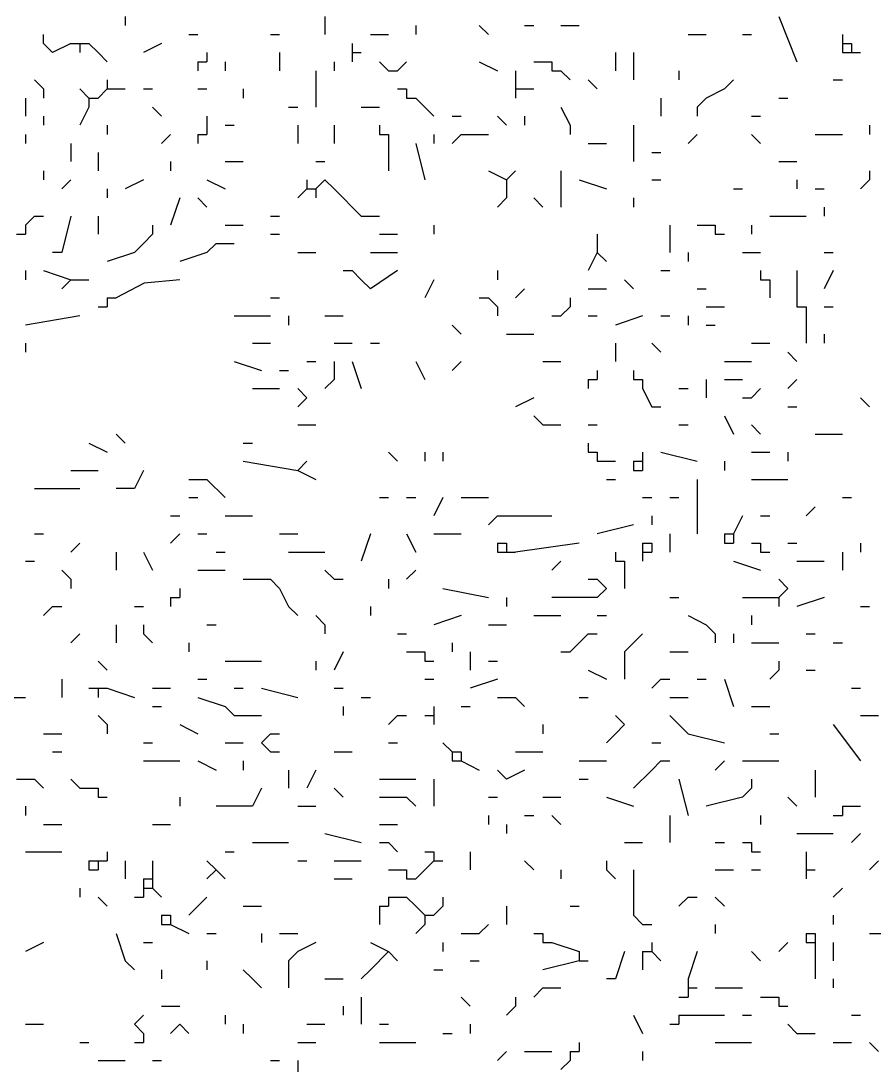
# Model space of a CAD drawing. Header units: inches. Extents: x 0 to 7.16, y 0 to 9.76.
# Drawn here: x 0.755 to 1.695, y 3.475 to 4.625 of the extents above; entities that cross this region are included whole.
import ezdxf

# ---------------------------------------------------------------- set-up
doc = ezdxf.new("R2010")
doc.units = ezdxf.units.IN
doc.header["$MEASUREMENT"] = 0

# ---------------------------------------------------------------- blocks, each defined once
blk = doc.blocks.new('drevoo')
at = {"linetype": 'Continuous'}
for points in [[(182.0202, -562.9801), (182.0202, -562.9901)], [(182.2402, -562.9801), (182.2402, -562.9901)], [(182.7402, -562.9801), (182.7602, -563.0301)], [(182.2402, -562.9901), (182.2402, -563.0001)], [(182.3402, -562.9901), (182.3402, -563.0001)], [(182.4102, -562.9901), (182.4202, -563.0001)], [(182.4602, -562.9901), (182.4702, -562.9901)], [(182.5002, -562.9901), (182.5202, -562.9901)], [(181.9602, -563.0101), (181.9402, -563.0201), (181.9302, -563.0101), (181.9302, -563.0001)], [(182.0902, -563.0001), (182.1002, -563.0001)], [(182.1802, -563.0001), (182.1902, -563.0001)], [(182.2902, -563.0001), (182.3102, -563.0001)], [(182.6402, -563.0001), (182.6602, -563.0001)], [(182.7002, -563.0001), (182.7102, -563.0001)], [(182.8102, -563.0001), (182.8102, -563.0101)], [(181.9602, -563.0101), (181.9702, -563.0101)], [(181.9702, -563.0101), (181.9702, -563.0201)], [(181.9702, -563.0101), (181.9802, -563.0101)], [(181.9802, -563.0101), (181.9902, -563.0201)], [(182.0602, -563.0101), (182.0402, -563.0201)], [(182.2702, -563.0101), (182.2702, -563.0201)], [(182.8102, -563.0101), (182.8102, -563.0201)], [(182.8102, -563.0101), (182.8202, -563.0101)], [(182.8202, -563.0101), (182.8202, -563.0201)], [(181.9902, -563.0201), (182.0002, -563.0301)], [(182.1102, -563.0201), (182.1102, -563.0301)], [(182.1902, -563.0201), (182.1902, -563.0401)], [(182.2702, -563.0201), (182.2702, -563.0301)], [(182.2702, -563.0201), (182.2802, -563.0201)], [(182.5602, -563.0201), (182.5602, -563.0401)], [(182.5802, -563.0201), (182.5802, -563.0501)], [(182.8102, -563.0201), (182.8202, -563.0201)], [(182.8202, -563.0201), (182.8302, -563.0201)], [(182.1002, -563.0301), (182.1002, -563.0401)], [(182.1002, -563.0301), (182.1102, -563.0301)], [(182.1302, -563.0301), (182.1302, -563.0401)], [(182.2502, -563.0301), (182.2502, -563.0401)], [(182.3002, -563.0301), (182.3102, -563.0401)], [(182.3302, -563.0301), (182.3202, -563.0401)], [(182.4102, -563.0301), (182.4302, -563.0401)], [(182.4702, -563.0301), (182.4802, -563.0301)], [(182.4802, -563.0301), (182.4902, -563.0301)], [(182.4902, -563.0301), (182.4902, -563.0401)], [(181.9202, -563.0501), (181.9302, -563.0601)], [(182.0002, -563.0501), (182.0002, -563.0601)], [(182.2302, -563.0401), (182.2302, -563.0801)], [(182.3102, -563.0401), (182.3202, -563.0401)], [(182.4502, -563.0401), (182.4502, -563.0501)], [(182.4502, -563.0501), (182.4502, -563.0601)], [(182.4902, -563.0401), (182.5002, -563.0401)], [(182.5002, -563.0401), (182.5102, -563.0501)], [(182.5302, -563.0501), (182.5402, -563.0601)], [(182.6302, -563.0401), (182.6302, -563.0501)], [(182.6902, -563.0501), (182.6802, -563.0601)], [(182.8002, -563.0501), (182.8102, -563.0501)], [(181.9302, -563.0601), (181.9302, -563.0701)], [(181.9702, -563.0601), (181.9802, -563.0701)], [(182.0002, -563.0601), (181.9902, -563.0701)], [(182.0002, -563.0601), (182.0102, -563.0601)], [(182.0102, -563.0601), (182.0202, -563.0601)], [(182.0402, -563.0601), (182.0502, -563.0601)], [(182.1002, -563.0601), (182.1102, -563.0601)], [(182.1502, -563.0601), (182.1502, -563.0701)], [(182.3202, -563.0601), (182.3302, -563.0601)], [(182.3302, -563.0601), (182.3302, -563.0701)], [(182.4502, -563.0601), (182.4502, -563.0701)], [(182.4502, -563.0601), (182.4602, -563.0601)], [(182.4602, -563.0601), (182.4702, -563.0601)], [(182.6802, -563.0601), (182.6602, -563.0701)], [(181.9102, -563.0701), (181.9102, -563.0901)], [(181.9802, -563.0701), (181.9802, -563.0801)], [(181.9802, -563.0701), (181.9902, -563.0701)], [(182.3302, -563.0701), (182.3402, -563.0701)], [(182.3402, -563.0701), (182.3502, -563.0801)], [(182.6102, -563.0701), (182.6102, -563.0901)], [(182.6602, -563.0701), (182.6502, -563.0801)], [(182.7402, -563.0701), (182.7502, -563.0701)], [(181.9802, -563.0801), (181.9702, -563.1001)], [(182.0502, -563.0801), (182.0602, -563.0901)], [(182.2002, -563.0801), (182.2102, -563.0801)], [(182.2802, -563.0801), (182.3002, -563.0801)], [(182.3502, -563.0801), (182.3602, -563.0901)], [(182.5002, -563.0801), (182.5102, -563.1001)], [(182.6502, -563.0801), (182.6502, -563.0901)], [(181.9302, -563.0901), (181.9302, -563.1001)], [(182.1102, -563.0901), (182.1102, -563.1001)], [(182.3802, -563.0901), (182.3902, -563.0901)], [(182.4302, -563.0901), (182.4402, -563.1001)], [(182.4602, -563.0901), (182.4602, -563.1001)], [(182.7102, -563.0901), (182.7202, -563.0901)], [(182.0002, -563.1001), (182.0002, -563.1101)], [(182.1102, -563.1001), (182.1102, -563.1101)], [(182.1302, -563.1001), (182.1402, -563.1001)], [(182.2102, -563.1001), (182.2102, -563.1201)], [(182.2502, -563.1001), (182.2502, -563.1201)], [(182.3002, -563.1001), (182.3002, -563.1101)], [(182.5102, -563.1001), (182.5102, -563.1101)], [(182.5802, -563.1001), (182.5802, -563.1401)], [(182.8402, -563.1001), (182.8402, -563.1101)], [(181.9102, -563.1101), (181.9102, -563.1201)], [(181.9602, -563.1201), (181.9602, -563.1401)], [(182.0702, -563.1101), (182.0602, -563.1201)], [(182.1002, -563.1101), (182.1002, -563.1201)], [(182.1002, -563.1101), (182.1102, -563.1101)], [(182.3002, -563.1101), (182.3102, -563.1101)], [(182.3102, -563.1101), (182.3102, -563.1201)], [(182.3102, -563.1201), (182.3102, -563.1501)], [(182.3402, -563.1201), (182.3502, -563.1601)], [(182.3602, -563.1101), (182.3602, -563.1201)], [(182.3902, -563.1101), (182.3802, -563.1201)], [(182.3902, -563.1101), (182.4202, -563.1101)], [(182.5302, -563.1201), (182.5502, -563.1201)], [(182.6502, -563.1101), (182.6402, -563.1201)], [(182.7102, -563.1101), (182.7202, -563.1201)], [(182.7802, -563.1101), (182.8102, -563.1101)], [(181.9902, -563.1301), (181.9902, -563.1501)], [(182.6002, -563.1301), (182.6102, -563.1301)], [(182.0702, -563.1401), (182.0702, -563.1501)], [(182.1302, -563.1401), (182.1502, -563.1401)], [(182.2302, -563.1401), (182.2402, -563.1401)], [(182.7402, -563.1401), (182.7602, -563.1401)], [(181.9302, -563.1501), (181.9302, -563.1601)], [(182.4202, -563.1501), (182.4402, -563.1601)], [(182.4502, -563.1501), (182.4402, -563.1601)], [(182.5002, -563.1501), (182.5002, -563.1901)], [(182.8402, -563.1501), (182.8402, -563.1601)], [(181.9602, -563.1601), (181.9502, -563.1701)], [(182.0402, -563.1601), (182.0202, -563.1701)], [(182.1102, -563.1601), (182.1302, -563.1701)], [(182.2202, -563.1601), (182.2202, -563.1701)], [(182.2302, -563.1701), (182.2402, -563.1601), (182.2502, -563.1701)], [(182.4402, -563.1601), (182.4402, -563.1801)], [(182.5202, -563.1601), (182.5502, -563.1701)], [(182.6002, -563.1601), (182.6102, -563.1601)], [(182.7602, -563.1601), (182.7602, -563.1701)], [(182.8402, -563.1601), (182.8302, -563.1701)], [(182.0002, -563.1701), (182.0002, -563.1801)], [(182.2202, -563.1701), (182.2102, -563.1801)], [(182.2202, -563.1701), (182.2302, -563.1701)], [(182.2302, -563.1701), (182.2302, -563.1801)], [(182.2502, -563.1701), (182.2602, -563.1801)], [(182.6902, -563.1701), (182.7002, -563.1701)], [(182.7802, -563.1701), (182.7902, -563.1701)], [(182.0802, -563.1801), (182.0702, -563.2101)], [(182.1002, -563.1801), (182.1102, -563.1901)], [(182.2602, -563.1801), (182.2702, -563.1901)], [(182.4402, -563.1801), (182.4302, -563.1901)], [(182.4702, -563.1801), (182.4802, -563.1901)], [(182.5802, -563.1801), (182.5802, -563.1901)], [(181.9202, -563.2001), (181.9102, -563.2101)], [(181.9202, -563.2001), (181.9302, -563.2001)], [(181.9602, -563.2001), (181.9502, -563.2401), (181.9402, -563.2401)], [(181.9902, -563.2001), (181.9902, -563.2201)], [(182.1802, -563.2001), (182.1902, -563.2001)], [(182.2702, -563.1901), (182.2802, -563.2001)], [(182.2802, -563.2001), (182.3002, -563.2001)], [(182.7302, -563.2001), (182.7702, -563.2001)], [(182.7902, -563.1901), (182.7902, -563.2001)], [(181.9102, -563.2101), (181.9102, -563.2201)], [(182.0502, -563.2101), (182.0502, -563.2201)], [(182.1302, -563.2101), (182.1502, -563.2101)], [(182.3602, -563.2101), (182.3602, -563.2201)], [(182.6202, -563.2101), (182.6202, -563.2401)], [(182.6502, -563.2101), (182.6602, -563.2101)], [(182.6602, -563.2101), (182.6702, -563.2101)], [(182.6702, -563.2101), (182.6702, -563.2201)], [(182.7102, -563.2101), (182.7102, -563.2201)], [(181.9002, -563.2201), (181.9102, -563.2201)], [(182.0502, -563.2201), (182.0402, -563.2301)], [(182.1802, -563.2201), (182.1902, -563.2201)], [(182.3002, -563.2201), (182.3202, -563.2201)], [(182.5402, -563.2201), (182.5402, -563.2401)], [(182.6702, -563.2201), (182.6802, -563.2201)], [(182.0402, -563.2301), (182.0302, -563.2401)], [(182.1202, -563.2301), (182.1102, -563.2401)], [(182.1202, -563.2301), (182.1402, -563.2301)], [(182.0302, -563.2401), (182.0002, -563.2501)], [(182.1102, -563.2401), (182.0802, -563.2501)], [(182.2102, -563.2401), (182.2302, -563.2401)], [(182.2902, -563.2401), (182.3202, -563.2401)], [(182.5402, -563.2401), (182.5302, -563.2601)], [(182.5402, -563.2401), (182.5502, -563.2501)], [(182.6402, -563.2401), (182.6402, -563.2501)], [(182.7002, -563.2401), (182.7202, -563.2401)], [(182.7902, -563.2401), (182.8002, -563.2401)], [(181.9102, -563.2601), (181.9102, -563.2701)], [(181.9302, -563.2601), (181.9602, -563.2701)], [(182.2602, -563.2601), (182.2702, -563.2601)], [(182.2702, -563.2601), (182.2802, -563.2701)], [(182.3202, -563.2601), (182.2902, -563.2801), (182.2802, -563.2701)], [(182.4302, -563.2601), (182.4302, -563.2701)], [(182.6102, -563.2601), (182.6202, -563.2601)], [(182.7202, -563.2601), (182.7202, -563.2701)], [(182.7602, -563.2601), (182.7602, -563.2901)], [(182.8002, -563.2601), (182.7902, -563.2801)], [(181.9602, -563.2701), (181.9502, -563.2801)], [(181.9602, -563.2701), (181.9802, -563.2701)], [(182.0802, -563.2701), (182.041, -563.274), (182.0102, -563.2901)], [(182.3602, -563.2701), (182.3502, -563.2901)], [(182.4602, -563.2801), (182.4502, -563.2901)], [(182.5302, -563.2801), (182.5502, -563.2801)], [(182.5702, -563.2701), (182.5802, -563.2801)], [(182.6502, -563.2801), (182.6602, -563.2801)], [(182.7202, -563.2701), (182.7302, -563.2701)], [(182.7302, -563.2701), (182.7302, -563.2801)], [(182.7302, -563.2801), (182.7302, -563.2901)], [(182.0002, -563.2901), (182.0002, -563.3001)], [(182.0002, -563.2901), (182.0102, -563.2901)], [(182.1802, -563.2901), (182.1902, -563.2901)], [(182.4102, -563.2901), (182.4202, -563.2901)], [(182.4202, -563.2901), (182.4302, -563.3001)], [(182.5102, -563.2901), (182.5102, -563.3001)], [(182.7602, -563.2901), (182.7602, -563.3001)], [(181.9902, -563.3001), (182.0002, -563.3001)], [(182.4302, -563.3001), (182.4302, -563.3101)], [(182.5102, -563.3001), (182.5002, -563.3101)], [(182.6602, -563.3001), (182.6802, -563.3001)], [(182.7602, -563.3001), (182.7702, -563.3001)], [(182.7702, -563.3001), (182.7702, -563.3101)], [(182.7902, -563.3001), (182.8002, -563.3001)], [(181.9702, -563.3101), (181.9102, -563.3201)], [(182.1402, -563.3101), (182.1802, -563.3101)], [(182.2002, -563.3101), (182.2002, -563.3201)], [(182.2402, -563.3101), (182.2602, -563.3101)], [(182.4902, -563.3101), (182.5002, -563.3101)], [(182.5302, -563.3101), (182.5402, -563.3101)], [(182.5902, -563.3101), (182.5602, -563.3201)], [(182.6102, -563.3101), (182.6202, -563.3101)], [(182.6402, -563.3101), (182.6402, -563.3201)], [(182.7702, -563.3101), (182.7702, -563.3401)], [(182.3802, -563.3201), (182.3902, -563.3301)], [(182.6602, -563.3201), (182.6702, -563.3201)], [(182.4402, -563.3301), (182.4702, -563.3301)], [(182.7902, -563.3301), (182.7902, -563.3401)], [(181.9102, -563.3401), (181.9102, -563.3501)], [(182.1602, -563.3401), (182.1802, -563.3401)], [(182.2502, -563.3401), (182.2702, -563.3401)], [(182.2902, -563.3401), (182.3002, -563.3401)], [(182.5602, -563.3401), (182.5602, -563.3601)], [(182.6002, -563.3401), (182.6102, -563.3501)], [(182.7102, -563.3401), (182.7302, -563.3401)], [(182.7502, -563.3501), (182.7602, -563.3601)], [(182.1402, -563.3601), (182.1702, -563.3701)], [(182.2202, -563.3601), (182.2302, -563.3601)], [(182.2502, -563.3601), (182.2502, -563.3801)], [(182.2702, -563.3601), (182.2802, -563.3901)], [(182.3402, -563.3601), (182.3502, -563.3801)], [(182.3902, -563.3601), (182.3802, -563.3701)], [(182.4802, -563.3601), (182.5002, -563.3601)], [(182.6802, -563.3601), (182.7102, -563.3601)], [(182.1902, -563.3701), (182.2002, -563.3701)], [(182.5402, -563.3701), (182.5402, -563.3801)], [(182.5802, -563.3701), (182.5802, -563.3801)], [(182.2502, -563.3801), (182.2402, -563.3901)], [(182.5302, -563.3801), (182.5302, -563.3901)], [(182.5302, -563.3801), (182.5402, -563.3801)], [(182.5802, -563.3801), (182.5902, -563.3801)], [(182.5902, -563.3801), (182.5902, -563.3901)], [(182.6602, -563.3801), (182.6602, -563.4001)], [(182.6802, -563.3801), (182.7002, -563.3801)], [(182.7602, -563.3801), (182.7502, -563.3901)], [(182.1602, -563.3901), (182.1902, -563.3901)], [(182.2102, -563.3901), (182.2202, -563.4001), (182.2102, -563.4101)], [(182.5902, -563.3901), (182.6002, -563.4101), (182.6102, -563.4101)], [(182.6302, -563.3901), (182.6402, -563.3901)], [(182.7202, -563.3901), (182.7102, -563.4001)], [(182.4702, -563.4001), (182.4502, -563.4101)], [(182.7002, -563.4001), (182.7102, -563.4001)], [(182.8302, -563.4001), (182.8402, -563.4101)], [(182.7502, -563.4101), (182.7602, -563.4101)], [(182.2102, -563.4301), (182.2302, -563.4301)], [(182.4702, -563.4201), (182.4802, -563.4301)], [(182.4802, -563.4301), (182.5002, -563.4301)], [(182.5302, -563.4301), (182.5402, -563.4301)], [(182.6302, -563.4301), (182.6402, -563.4301)], [(182.6802, -563.4201), (182.6902, -563.4401)], [(182.7102, -563.4301), (182.7202, -563.4401)], [(182.0102, -563.4401), (182.0202, -563.4501)], [(182.7802, -563.4401), (182.8102, -563.4401)], [(181.9802, -563.4501), (182.0002, -563.4601)], [(182.1502, -563.4501), (182.1602, -563.4501)], [(182.5302, -563.4501), (182.5302, -563.4601)], [(182.3102, -563.4601), (182.3202, -563.4701)], [(182.3502, -563.4601), (182.3502, -563.4701)], [(182.3702, -563.4601), (182.3702, -563.4701)], [(182.5302, -563.4601), (182.5402, -563.4601)], [(182.5402, -563.4601), (182.5402, -563.4701)], [(182.5902, -563.4601), (182.5902, -563.4701)], [(182.6102, -563.4601), (182.6502, -563.4701)], [(182.7102, -563.4601), (182.7302, -563.4601)], [(182.7502, -563.4601), (182.7502, -563.4701)], [(182.1502, -563.4701), (182.2102, -563.4801)], [(182.2202, -563.4701), (182.2102, -563.4801)], [(182.5402, -563.4701), (182.5502, -563.4701)], [(182.5502, -563.4701), (182.5602, -563.4701)], [(182.5802, -563.4701), (182.5802, -563.4801)], [(182.5802, -563.4701), (182.5902, -563.4701)], [(182.5902, -563.4701), (182.5902, -563.4801)], [(182.6802, -563.4701), (182.6802, -563.4801)], [(181.9602, -563.4801), (181.9902, -563.4801)], [(182.0402, -563.4801), (182.0302, -563.5001), (182.0102, -563.5001)], [(182.2102, -563.4801), (182.2302, -563.4901)], [(182.5802, -563.4801), (182.5902, -563.4801)], [(182.0902, -563.4901), (182.1102, -563.4901), (182.1302, -563.5101)], [(182.5502, -563.4901), (182.5602, -563.4901)], [(182.6502, -563.4901), (182.6502, -563.5501)], [(182.7102, -563.4901), (182.7502, -563.4901)], [(181.9202, -563.5001), (181.9702, -563.5001)], [(182.0902, -563.5101), (182.1002, -563.5101)], [(182.3002, -563.5101), (182.3102, -563.5101)], [(182.3302, -563.5101), (182.3402, -563.5101)], [(182.3702, -563.5101), (182.3602, -563.5301)], [(182.3902, -563.5101), (182.4202, -563.5101)], [(182.5902, -563.5101), (182.6002, -563.5101)], [(182.6202, -563.5101), (182.6302, -563.5101)], [(182.8102, -563.5101), (182.8202, -563.5101)], [(182.7802, -563.5201), (182.7702, -563.5301)], [(182.0702, -563.5301), (182.0802, -563.5301)], [(182.1302, -563.5301), (182.1602, -563.5301)], [(182.4302, -563.5301), (182.4202, -563.5401)], [(182.4302, -563.5301), (182.4902, -563.5301)], [(182.6002, -563.5301), (182.6002, -563.5401)], [(182.7002, -563.5301), (182.6902, -563.5501)], [(182.7202, -563.5301), (182.7302, -563.5301)], [(182.5802, -563.5401), (182.5402, -563.5501)], [(181.9202, -563.5501), (181.9302, -563.5501)], [(182.0802, -563.5501), (182.0702, -563.5601)], [(182.1002, -563.5501), (182.1102, -563.5501)], [(182.1902, -563.5501), (182.2102, -563.5501)], [(182.2902, -563.5501), (182.2802, -563.5801)], [(182.3302, -563.5501), (182.3402, -563.5701)], [(182.3602, -563.5501), (182.3902, -563.5501)], [(182.6202, -563.5501), (182.6202, -563.5701)], [(182.6802, -563.5501), (182.6802, -563.5601)], [(182.6802, -563.5501), (182.6902, -563.5501)], [(182.6902, -563.5501), (182.6902, -563.5601)], [(181.9702, -563.5601), (181.9602, -563.5701)], [(182.4302, -563.5601), (182.4302, -563.5701)], [(182.4302, -563.5601), (182.4402, -563.5601)], [(182.4402, -563.5601), (182.4402, -563.5701)], [(182.5202, -563.5601), (182.4502, -563.5701)], [(182.5902, -563.5601), (182.5902, -563.5701)], [(182.5902, -563.5601), (182.6002, -563.5601)], [(182.6002, -563.5601), (182.6002, -563.5701)], [(182.6802, -563.5601), (182.6902, -563.5601)], [(182.7102, -563.5601), (182.7202, -563.5601)], [(182.7202, -563.5601), (182.7202, -563.5701)], [(182.7502, -563.5601), (182.7602, -563.5601)], [(182.8302, -563.5601), (182.8302, -563.5701)], [(181.9102, -563.5801), (181.9202, -563.5801)], [(182.0102, -563.5701), (182.0102, -563.5901)], [(182.0402, -563.5701), (182.0502, -563.5901)], [(182.1202, -563.5701), (182.1302, -563.5701)], [(182.2002, -563.5701), (182.2402, -563.5701)], [(182.4302, -563.5701), (182.4402, -563.5701)], [(182.4402, -563.5701), (182.4502, -563.5701)], [(182.5002, -563.5801), (182.4902, -563.5901)], [(182.5602, -563.5701), (182.5602, -563.5801)], [(182.5602, -563.5801), (182.5702, -563.5801)], [(182.5702, -563.5801), (182.5702, -563.5901)], [(182.5902, -563.5701), (182.5902, -563.5801)], [(182.5902, -563.5701), (182.6002, -563.5701)], [(182.6902, -563.5801), (182.7202, -563.5901)], [(182.7202, -563.5701), (182.7302, -563.5701)], [(182.7602, -563.5801), (182.7902, -563.5801)], [(182.8102, -563.5701), (182.8102, -563.5901)], [(181.9502, -563.5901), (181.9602, -563.6001)], [(182.1002, -563.5901), (182.1302, -563.5901)], [(182.2402, -563.5901), (182.2502, -563.6001)], [(182.3402, -563.5901), (182.3302, -563.6001)], [(182.5702, -563.5901), (182.5702, -563.6101)], [(181.9602, -563.6001), (181.9602, -563.6101)], [(182.1502, -563.6001), (182.1802, -563.6001)], [(182.1802, -563.6001), (182.1902, -563.6101)], [(182.2502, -563.6001), (182.2602, -563.6001)], [(182.3102, -563.6001), (182.3102, -563.6101)], [(182.5302, -563.6001), (182.5402, -563.6001)], [(182.5402, -563.6001), (182.5502, -563.6101)], [(182.7402, -563.6001), (182.7502, -563.6101), (182.7402, -563.6201)], [(182.0802, -563.6101), (182.0802, -563.6201)], [(182.1902, -563.6101), (182.2002, -563.6301)], [(182.3702, -563.6101), (182.4202, -563.6201)], [(182.5502, -563.6101), (182.5402, -563.6201), (182.4902, -563.6201)], [(182.0702, -563.6201), (182.0702, -563.6301)], [(182.0702, -563.6201), (182.0802, -563.6201)], [(182.4402, -563.6201), (182.4402, -563.6301)], [(182.6202, -563.6201), (182.6302, -563.6201)], [(182.7002, -563.6201), (182.7302, -563.6201)], [(182.7302, -563.6201), (182.7402, -563.6201)], [(182.7402, -563.6201), (182.7402, -563.6301)], [(182.7902, -563.6201), (182.7602, -563.6301)], [(181.9402, -563.6301), (181.9302, -563.6401)], [(181.9402, -563.6301), (181.9502, -563.6301)], [(182.0302, -563.6301), (182.0402, -563.6301)], [(182.2002, -563.6301), (182.2102, -563.6401)], [(182.2902, -563.6301), (182.2902, -563.6401)], [(182.8302, -563.6301), (182.8402, -563.6301)], [(182.2302, -563.6401), (182.2402, -563.6501)], [(182.3902, -563.6401), (182.3602, -563.6501)], [(182.4702, -563.6401), (182.5002, -563.6401)], [(182.5402, -563.6401), (182.5502, -563.6401)], [(182.6402, -563.6401), (182.6602, -563.6501)], [(182.7102, -563.6401), (182.7102, -563.6501)], [(181.9702, -563.6601), (181.9602, -563.6701)], [(182.0102, -563.6501), (182.0102, -563.6701)], [(182.0402, -563.6501), (182.0402, -563.6601)], [(182.0402, -563.6601), (182.0502, -563.6701)], [(182.1102, -563.6501), (182.1202, -563.6501)], [(182.2402, -563.6501), (182.2402, -563.6601)], [(182.3202, -563.6601), (182.3302, -563.6601)], [(182.4202, -563.6501), (182.4402, -563.6501)], [(182.5302, -563.6601), (182.5202, -563.6701)], [(182.5302, -563.6601), (182.5402, -563.6601)], [(182.5902, -563.6601), (182.5702, -563.6801), (182.5702, -563.7101)], [(182.6602, -563.6501), (182.6702, -563.6601)], [(182.6702, -563.6601), (182.6702, -563.6701)], [(182.6902, -563.6601), (182.6902, -563.6701)], [(182.7702, -563.6601), (182.7802, -563.6601)], [(182.0902, -563.6701), (182.0902, -563.6801)], [(182.3802, -563.6701), (182.3802, -563.6801)], [(182.5202, -563.6701), (182.5102, -563.6801)], [(182.7102, -563.6701), (182.7402, -563.6701)], [(182.8002, -563.6701), (182.8102, -563.6701)], [(182.2602, -563.6801), (182.2502, -563.7001)], [(182.3302, -563.6801), (182.3402, -563.6801)], [(182.3402, -563.6801), (182.3502, -563.6801)], [(182.3502, -563.6801), (182.3502, -563.6901)], [(182.4002, -563.6801), (182.4002, -563.7001)], [(182.5002, -563.6801), (182.5102, -563.6801)], [(182.6202, -563.6801), (182.6402, -563.6801)], [(181.9902, -563.6901), (182.0002, -563.7001)], [(182.1302, -563.6901), (182.1702, -563.6901)], [(182.2302, -563.6901), (182.2302, -563.7001)], [(182.3502, -563.6901), (182.3602, -563.6901)], [(182.4202, -563.6901), (182.4302, -563.6901)], [(182.7402, -563.6901), (182.7402, -563.7001)], [(182.5302, -563.7001), (182.5502, -563.7101)], [(182.7402, -563.7001), (182.7302, -563.7101)], [(182.7702, -563.7001), (182.7802, -563.7001)], [(181.9502, -563.7101), (181.9502, -563.7301)], [(182.1002, -563.7101), (182.1102, -563.7101)], [(182.3502, -563.7101), (182.3602, -563.7101)], [(182.4302, -563.7101), (182.4002, -563.7201)], [(182.6102, -563.7101), (182.6002, -563.7201)], [(182.6102, -563.7101), (182.6202, -563.7101)], [(182.6502, -563.7101), (182.6602, -563.7101)], [(182.6802, -563.7101), (182.6902, -563.7401)], [(181.9802, -563.7201), (181.9902, -563.7201)], [(181.9902, -563.7201), (181.9902, -563.7301)], [(181.9902, -563.7201), (182.0002, -563.7201)], [(182.0002, -563.7201), (182.0302, -563.7301)], [(182.0502, -563.7201), (182.0702, -563.7201)], [(182.1402, -563.7201), (182.1502, -563.7201)], [(182.1702, -563.7201), (182.2102, -563.7301)], [(182.2502, -563.7201), (182.2602, -563.7201)], [(182.8202, -563.7201), (182.8302, -563.7201)], [(181.8502, -563.7301), (181.9102, -563.7301)], [(182.0502, -563.7401), (182.0602, -563.7401)], [(182.1002, -563.7301), (182.1302, -563.7401)], [(182.1302, -563.7401), (182.1402, -563.7501)], [(182.2602, -563.7401), (182.2602, -563.7501)], [(182.2802, -563.7301), (182.2902, -563.7301)], [(182.3602, -563.7401), (182.3602, -563.7501)], [(182.3902, -563.7401), (182.4002, -563.7401)], [(182.4302, -563.7301), (182.4502, -563.7301)], [(182.4502, -563.7301), (182.4602, -563.7401)], [(182.5202, -563.7301), (182.5302, -563.7301)], [(182.6202, -563.7301), (182.6402, -563.7301)], [(182.7102, -563.7401), (182.7302, -563.7401)], [(181.9902, -563.7501), (182.0002, -563.7601)], [(182.1402, -563.7501), (182.1702, -563.7501)], [(182.3202, -563.7501), (182.3102, -563.7601)], [(182.3202, -563.7501), (182.3302, -563.7501)], [(182.3502, -563.7501), (182.3602, -563.7501)], [(182.3602, -563.7501), (182.3602, -563.7601)], [(182.5602, -563.7501), (182.5702, -563.7601)], [(182.6202, -563.7501), (182.6302, -563.7601)], [(182.8302, -563.7501), (182.8502, -563.7501)], [(182.0002, -563.7601), (182.0002, -563.7701)], [(182.0802, -563.7601), (182.1002, -563.7701)], [(182.4802, -563.7601), (182.4802, -563.7701)], [(182.5702, -563.7601), (182.5602, -563.7701)], [(182.6302, -563.7601), (182.6402, -563.7701)], [(182.8002, -563.7601), (182.8302, -563.8001)], [(181.9302, -563.7701), (181.9502, -563.7701)], [(182.1802, -563.7701), (182.1702, -563.7801)], [(182.1802, -563.7701), (182.1902, -563.7701)], [(182.5602, -563.7701), (182.5502, -563.7801)], [(182.6402, -563.7701), (182.6802, -563.7801)], [(182.7302, -563.7701), (182.7402, -563.7701)], [(182.0402, -563.7801), (182.0502, -563.7801)], [(182.1302, -563.7801), (182.1502, -563.7801)], [(182.1702, -563.7801), (182.1802, -563.7901)], [(182.3102, -563.7801), (182.3202, -563.7801)], [(182.3702, -563.7801), (182.3802, -563.7901)], [(182.6002, -563.7801), (182.6102, -563.7801)], [(181.9402, -563.7901), (181.9502, -563.7901)], [(182.1802, -563.7901), (182.1902, -563.7901)], [(182.2502, -563.7901), (182.2702, -563.7901)], [(182.3802, -563.7901), (182.3802, -563.8001)], [(182.3802, -563.7901), (182.3902, -563.7901)], [(182.3902, -563.7901), (182.3902, -563.8001)], [(182.4502, -563.7901), (182.4802, -563.7901)], [(182.0402, -563.8001), (182.0802, -563.8001)], [(182.1002, -563.8001), (182.1202, -563.8101)], [(182.1502, -563.8001), (182.1502, -563.8101)], [(182.2002, -563.8101), (182.2002, -563.8301)], [(182.2302, -563.8101), (182.2202, -563.8301)], [(182.3802, -563.8001), (182.3902, -563.8001)], [(182.3902, -563.8001), (182.4102, -563.8101)], [(182.4302, -563.8101), (182.4402, -563.8201)], [(182.4602, -563.8101), (182.4402, -563.8201)], [(182.5202, -563.8001), (182.5502, -563.8001)], [(182.6002, -563.8101), (182.5802, -563.8301)], [(182.6102, -563.8001), (182.6002, -563.8101)], [(182.6102, -563.8001), (182.6202, -563.8001)], [(182.6802, -563.8001), (182.6702, -563.8101)], [(182.7002, -563.8001), (182.7402, -563.8001)], [(182.7802, -563.8101), (182.7802, -563.8401)], [(181.9002, -563.8201), (181.9202, -563.8201)], [(181.9202, -563.8201), (181.9302, -563.8301)], [(181.9602, -563.8201), (181.9702, -563.8301)], [(182.3002, -563.8201), (182.3402, -563.8201)], [(182.3602, -563.8201), (182.3602, -563.8501)], [(182.5202, -563.8201), (182.5302, -563.8201)], [(182.6302, -563.8201), (182.6402, -563.8601)], [(182.7102, -563.8201), (182.7102, -563.8301)], [(181.9702, -563.8301), (181.9802, -563.8301)], [(181.9802, -563.8301), (181.9902, -563.8301)], [(181.9902, -563.8301), (181.9902, -563.8401)], [(182.1702, -563.8301), (182.1602, -563.8501), (182.1202, -563.8501)], [(182.2502, -563.8301), (182.2602, -563.8401)], [(182.7102, -563.8301), (182.7002, -563.8401)], [(181.9902, -563.8401), (182.0002, -563.8401)], [(182.0802, -563.8401), (182.0802, -563.8501)], [(182.3002, -563.8401), (182.3302, -563.8401)], [(182.3302, -563.8401), (182.3402, -563.8501)], [(182.4202, -563.8401), (182.4302, -563.8401)], [(182.4802, -563.8401), (182.5002, -563.8401)], [(182.5502, -563.8401), (182.5802, -563.8501)], [(182.7002, -563.8401), (182.6602, -563.8501)], [(182.7502, -563.8401), (182.7602, -563.8501)], [(181.9102, -563.8501), (181.9102, -563.8601)], [(182.2102, -563.8501), (182.2302, -563.8501)], [(182.8102, -563.8501), (182.8102, -563.8601)], [(182.8102, -563.8501), (182.8202, -563.8501)], [(182.8202, -563.8501), (182.8302, -563.8501)], [(182.4202, -563.8601), (182.4202, -563.8701)], [(182.4602, -563.8601), (182.4702, -563.8601)], [(182.4902, -563.8601), (182.5002, -563.8701)], [(182.6202, -563.8601), (182.6202, -563.8901)], [(182.7202, -563.8601), (182.7202, -563.8701)], [(182.8002, -563.8601), (182.8102, -563.8601)], [(181.9302, -563.8701), (181.9502, -563.8701)], [(182.0502, -563.8701), (182.0702, -563.8701)], [(182.3002, -563.8701), (182.3202, -563.8701)], [(182.4402, -563.8701), (182.4402, -563.8801)], [(182.1602, -563.8901), (182.2002, -563.8901)], [(182.2402, -563.8801), (182.2802, -563.8901)], [(182.3002, -563.8901), (182.3102, -563.8901)], [(182.3102, -563.8901), (182.3202, -563.9001)], [(182.5702, -563.8901), (182.5902, -563.8901)], [(182.6702, -563.8901), (182.6802, -563.8901)], [(182.7002, -563.8901), (182.7102, -563.8901)], [(182.7102, -563.8901), (182.7102, -563.9001)], [(182.7602, -563.8801), (182.8002, -563.8801)], [(182.8302, -563.8801), (182.8202, -563.8901)], [(181.9102, -563.9001), (181.9502, -563.9001)], [(182.0002, -563.9001), (182.0002, -563.9101)], [(182.1302, -563.9001), (182.1402, -563.9001)], [(182.3502, -563.9001), (182.3602, -563.9001)], [(182.3602, -563.9001), (182.3602, -563.9101)], [(182.4002, -563.9001), (182.4002, -563.9201)], [(182.7102, -563.9001), (182.7202, -563.9001)], [(182.7702, -563.9001), (182.7702, -563.9101)], [(181.9802, -563.9101), (181.9802, -563.9201)], [(181.9802, -563.9101), (181.9902, -563.9101)], [(181.9902, -563.9101), (181.9902, -563.9201)], [(181.9902, -563.9101), (182.0002, -563.9101)], [(182.0202, -563.9101), (182.0202, -563.9301)], [(182.0502, -563.9101), (182.0502, -563.9201)], [(182.1102, -563.9101), (182.1202, -563.9201)], [(182.2102, -563.9101), (182.2202, -563.9101)], [(182.2502, -563.9101), (182.2802, -563.9101)], [(182.3602, -563.9101), (182.3402, -563.9301)], [(182.3602, -563.9101), (182.3702, -563.9101)], [(182.4602, -563.9101), (182.4702, -563.9201)], [(182.5502, -563.9101), (182.5502, -563.9201)], [(182.7702, -563.9101), (182.7702, -563.9201)], [(182.8502, -563.9101), (182.8402, -563.9201)], [(181.9802, -563.9201), (181.9902, -563.9201)], [(182.0502, -563.9201), (182.0502, -563.9301)], [(182.1202, -563.9201), (182.1102, -563.9301)], [(182.1202, -563.9201), (182.1302, -563.9301)], [(182.3102, -563.9201), (182.3202, -563.9201)], [(182.3202, -563.9201), (182.3302, -563.9201)], [(182.3302, -563.9201), (182.3302, -563.9301)], [(182.5002, -563.9201), (182.5002, -563.9301)], [(182.5502, -563.9201), (182.5602, -563.9301)], [(182.5802, -563.9201), (182.5802, -563.9701), (182.5902, -563.9801), (182.6002, -563.9801)], [(182.6702, -563.9201), (182.6902, -563.9201)], [(182.7102, -563.9201), (182.7202, -563.9201)], [(182.7702, -563.9201), (182.7702, -563.9301)], [(182.7702, -563.9201), (182.7802, -563.9201)], [(182.0402, -563.9301), (182.0402, -563.9401)], [(182.0402, -563.9301), (182.0502, -563.9301)], [(182.0502, -563.9301), (182.0502, -563.9401)], [(182.2502, -563.9301), (182.2702, -563.9301)], [(182.3302, -563.9301), (182.3402, -563.9301)], [(181.9702, -563.9401), (181.9702, -563.9501)], [(182.0402, -563.9401), (182.0402, -563.9501)], [(182.0402, -563.9401), (182.0502, -563.9401)], [(182.0502, -563.9401), (182.0602, -563.9501)], [(182.8102, -563.9401), (182.8002, -563.9501)], [(181.9902, -563.9501), (182.0002, -563.9601)], [(182.0302, -563.9501), (182.0402, -563.9501)], [(182.1102, -563.9501), (182.1002, -563.9601)], [(182.3102, -563.9501), (182.3102, -563.9601)], [(182.3102, -563.9501), (182.3202, -563.9501)], [(182.3202, -563.9501), (182.3302, -563.9501)], [(182.3302, -563.9501), (182.3402, -563.9601)], [(182.3702, -563.9501), (182.3702, -563.9601)], [(182.6402, -563.9501), (182.6302, -563.9601)], [(182.6402, -563.9501), (182.6502, -563.9501)], [(182.6702, -563.9501), (182.6802, -563.9601)], [(182.0602, -563.9701), (182.0602, -563.9801)], [(182.0602, -563.9701), (182.0702, -563.9701)], [(182.0702, -563.9701), (182.0702, -563.9801)], [(182.1002, -563.9601), (182.0902, -563.9701)], [(182.1502, -563.9601), (182.1702, -563.9601)], [(182.3002, -563.9601), (182.3002, -563.9701)], [(182.3002, -563.9601), (182.3102, -563.9601)], [(182.3002, -563.9701), (182.3002, -563.9801)], [(182.3402, -563.9601), (182.3502, -563.9701)], [(182.3502, -563.9701), (182.3502, -563.9801)], [(182.3502, -563.9701), (182.3602, -563.9701)], [(182.3702, -563.9601), (182.3602, -563.9701)], [(182.4402, -563.9601), (182.4402, -563.9801)], [(182.5102, -563.9601), (182.5202, -563.9601)], [(182.8002, -563.9701), (182.8002, -563.9801)], [(182.0602, -563.9801), (182.0702, -563.9801)], [(182.0702, -563.9801), (182.0902, -563.9901)], [(182.3502, -563.9801), (182.3402, -563.9901)], [(182.4202, -563.9801), (182.4102, -563.9901)], [(182.6702, -563.9801), (182.6702, -563.9901)], [(182.0102, -563.9901), (182.0202, -564.0201)], [(182.1102, -563.9901), (182.1202, -563.9901)], [(182.1702, -563.9901), (182.1702, -564.0001)], [(182.1902, -563.9901), (182.2102, -563.9901)], [(182.3902, -563.9901), (182.4102, -563.9901)], [(182.4702, -563.9901), (182.4802, -563.9901)], [(182.4802, -563.9901), (182.4802, -564.0001)], [(182.7702, -563.9901), (182.7702, -564.0001)], [(182.7702, -563.9901), (182.7802, -563.9901)], [(182.7802, -563.9901), (182.7802, -564.0001)], [(182.8402, -563.9901), (182.8702, -563.9901)], [(181.9302, -564.0001), (181.9102, -564.0101)], [(182.0402, -564.0001), (182.0502, -564.0001)], [(182.2302, -564.0001), (182.2102, -564.0101)], [(182.2902, -564.0001), (182.3102, -564.0101)], [(182.3702, -564.0001), (182.3702, -564.0101)], [(182.4802, -564.0001), (182.4902, -564.0001)], [(182.4902, -564.0001), (182.5202, -564.0101)], [(182.6002, -564.0001), (182.6002, -564.0101)], [(182.7502, -564.0001), (182.7402, -564.0101)], [(182.7702, -564.0001), (182.7802, -564.0001)], [(182.7802, -564.0001), (182.7802, -564.0101)], [(182.8002, -564.0001), (182.8002, -564.0201)], [(182.2102, -564.0101), (182.2002, -564.0201)], [(182.3102, -564.0101), (182.2902, -564.0301)], [(182.3102, -564.0101), (182.3202, -564.0201)], [(182.5202, -564.0101), (182.5202, -564.0201)], [(182.5702, -564.0101), (182.5602, -564.0401), (182.5502, -564.0401)], [(182.5902, -564.0101), (182.5902, -564.0201)], [(182.5902, -564.0101), (182.6002, -564.0101)], [(182.6002, -564.0101), (182.6102, -564.0201)], [(182.6502, -564.0101), (182.6402, -564.0401)], [(182.7102, -564.0101), (182.7202, -564.0201)], [(182.7802, -564.0101), (182.7802, -564.0401)], [(182.0202, -564.0201), (182.0302, -564.0301)], [(182.1102, -564.0201), (182.1102, -564.0301)], [(182.2002, -564.0201), (182.2002, -564.0501)], [(182.4002, -564.0201), (182.4102, -564.0201)], [(182.5202, -564.0201), (182.4802, -564.0301)], [(182.5202, -564.0201), (182.5302, -564.0201)], [(182.5902, -564.0201), (182.5902, -564.0301)], [(182.0602, -564.0301), (182.0602, -564.0401)], [(182.1502, -564.0301), (182.1602, -564.0401)], [(182.1602, -564.0401), (182.1702, -564.0501)], [(182.2402, -564.0401), (182.2602, -564.0401)], [(182.2902, -564.0301), (182.2802, -564.0401)], [(182.3602, -564.0301), (182.3702, -564.0301)], [(182.6402, -564.0401), (182.6402, -564.0501)], [(182.8002, -564.0401), (182.8002, -564.0501)], [(182.4802, -564.0501), (182.4702, -564.0601)], [(182.4802, -564.0501), (182.5002, -564.0501)], [(182.6402, -564.0501), (182.6402, -564.0601)], [(182.6402, -564.0501), (182.6502, -564.0501)], [(182.6702, -564.0501), (182.7002, -564.0501)], [(182.2802, -564.0601), (182.2802, -564.0901)], [(182.3902, -564.0601), (182.4002, -564.0701)], [(182.4502, -564.0601), (182.4502, -564.0701)], [(182.6302, -564.0601), (182.6402, -564.0601)], [(182.7202, -564.0601), (182.7302, -564.0601)], [(182.7302, -564.0601), (182.7402, -564.0601)], [(182.7402, -564.0601), (182.7402, -564.0701)], [(182.0602, -564.0701), (182.0802, -564.0701)], [(182.2602, -564.0701), (182.2602, -564.0801)], [(182.4502, -564.0701), (182.4402, -564.0801)], [(182.7402, -564.0701), (182.7502, -564.0701)], [(182.0402, -564.0801), (182.0302, -564.0901), (182.0402, -564.1001)], [(182.1302, -564.0801), (182.1302, -564.0901)], [(182.5802, -564.0801), (182.5902, -564.1001)], [(182.6302, -564.0801), (182.6302, -564.0901)], [(182.6302, -564.0801), (182.6402, -564.0801)], [(182.6402, -564.0801), (182.6802, -564.0801)], [(182.7002, -564.0801), (182.7102, -564.0801)], [(182.8202, -564.0801), (182.8302, -564.0801)], [(181.9102, -564.0901), (181.9302, -564.0901)], [(182.0802, -564.0901), (182.0702, -564.1001)], [(182.0802, -564.0901), (182.0902, -564.1001)], [(182.1502, -564.0901), (182.1502, -564.1001)], [(182.2202, -564.0901), (182.2402, -564.0901)], [(182.3002, -564.0901), (182.3102, -564.0901)], [(182.4002, -564.0901), (182.4002, -564.1001)], [(182.6202, -564.0901), (182.6302, -564.0901)], [(182.7502, -564.0901), (182.7602, -564.1001)], [(182.0402, -564.1001), (182.0402, -564.1101)], [(182.3702, -564.1001), (182.3802, -564.1001)], [(182.7602, -564.1001), (182.7802, -564.1001)], [(181.9702, -564.1101), (181.9802, -564.1101)], [(182.0302, -564.1101), (182.0402, -564.1101)], [(182.2102, -564.1101), (182.2302, -564.1101)], [(182.3002, -564.1101), (182.3402, -564.1101)], [(182.4402, -564.1201), (182.4302, -564.1301)], [(182.4602, -564.1201), (182.4902, -564.1201)], [(182.5102, -564.1201), (182.5102, -564.1301)], [(182.5102, -564.1201), (182.5202, -564.1201)], [(182.5202, -564.1101), (182.5202, -564.1201)], [(182.5902, -564.1201), (182.5902, -564.1301)], [(182.6702, -564.1101), (182.7102, -564.1101)], [(182.8002, -564.1101), (182.8202, -564.1101)], [(182.8402, -564.1101), (182.8502, -564.1201)], [(181.9902, -564.1301), (182.0202, -564.1301)], [(182.0502, -564.1301), (182.0602, -564.1301)], [(182.1802, -564.1301), (182.1902, -564.1301)], [(182.2102, -564.1301), (182.2102, -564.1601)], [(182.5102, -564.1301), (182.5002, -564.1401)]]:
    blk.add_lwpolyline(points, dxfattribs=at)
blk = doc.blocks.new('A$C347C32FF')
at = {"color": 1, "linetype": 'Continuous'}
blk.add_blockref('drevoo', (-181.1502, 567.6101), dxfattribs=at)

msp = doc.modelspace()

# ---------------------------------------------------------------- block references
msp.add_blockref('A$C347C32FF', (0, 0))

doc.saveas('drawing.dxf')
